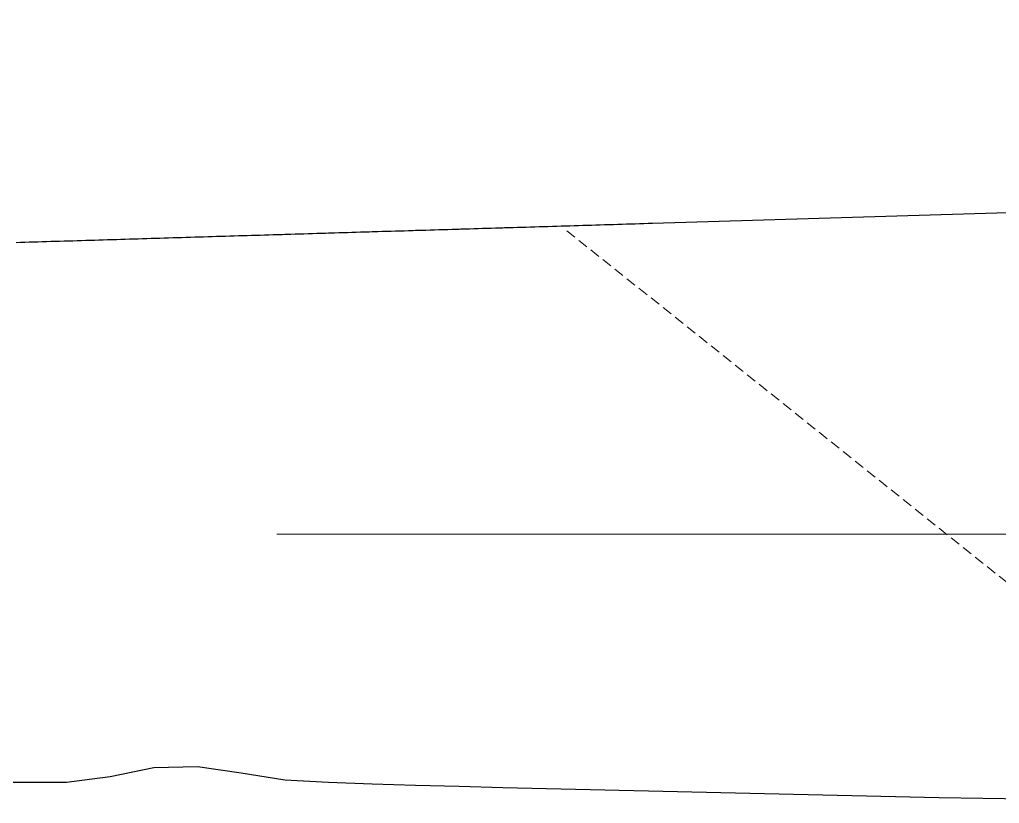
# Model space of a CAD drawing. Header units: millimetres. Extents: x 1864 to 10174863, y -4887456 to 5366151.
# Drawn here: x 8517573 to 8540035, y 4329 to 22298 of the extents above; entities that cross this region are included whole.
import ezdxf

# ---------------------------------------------------------------- set-up
doc = ezdxf.new("R2010")
doc.units = ezdxf.units.MM
doc.linetypes.add('HIDDEN', pattern=[9.525, 6.35, -3.175])
doc.layers.add('(m)Невидимый контур', color=4, linetype='HIDDEN', lineweight=18)
doc.layers.add('ИС_Тонкая', color=3, linetype='Continuous', lineweight=18)
doc.layers.add('Красный профиль', color=1, linetype='Continuous')
doc.layers.add('Черный профиль', color=3, linetype='Continuous')

msp = doc.modelspace()

# ---------------------------------------------------------------- linework, layer by layer
at = {"layer": '(m)Невидимый контур', "color": 3, "ltscale": 37}
msp.add_line((8546547.3, 4328.6), (8530083.7, 17487.3), dxfattribs=at)
at = {"layer": 'ИС_Тонкая'}
msp.add_lwpolyline([(8557043.7, 10500.5), (8523470, 10500.5)], dxfattribs=at)
at = {"layer": 'Красный профиль', "linetype": 'Continuous', "flags": 128}
msp.add_lwpolyline([(8517492.4, 17190.4), (8517592.4, 17193.4), (8517652.2, 17195.2), (8517692.3, 17196.5), (8517792.3, 17199.5), (8517892.2, 17202.5), (8517992.2, 17205.5), (8518092.1, 17208.6), (8518192.1, 17211.6), (8518292, 17214.6), (8518392, 17217.6), (8518491.9, 17220.6), (8518591.9, 17223.7), (8518652.2, 17225.5), (8518691.8, 17226.7), (8518791.8, 17229.7), (8518891.7, 17232.7), (8518991.7, 17235.8), (8519091.6, 17238.8), (8519191.6, 17241.8), (8519291.5, 17244.8), (8519391.5, 17247.8), (8519491.4, 17250.9), (8519591.4, 17253.9), (8519652.2, 17255.7), (8519691.3, 17256.9), (8519791.3, 17259.9), (8519891.2, 17262.9), (8519991.2, 17266), (8520091.1, 17269), (8520191.1, 17272), (8520291, 17275), (8520391, 17278), (8520490.9, 17281.1), (8520590.9, 17284.1), (8520652.2, 17285.9), (8520690.8, 17287.1), (8520790.8, 17290.1), (8520890.7, 17293.1), (8520990.7, 17296.1), (8521090.6, 17299.2), (8521190.6, 17302.2), (8521290.5, 17305.2), (8521390.5, 17308.2), (8521490.4, 17311.2), (8521590.4, 17314.2), (8521652.2, 17316.1), (8521690.3, 17317.3), (8521790.3, 17320.3), (8521890.2, 17323.3), (8521990.2, 17326.3), (8522090.1, 17329.3), (8522190.1, 17332.3), (8522290, 17335.4), (8522390, 17338.4), (8522489.9, 17341.4), (8522589.9, 17344.4), (8522652.2, 17346.3), (8522689.8, 17347.4), (8522789.8, 17350.4), (8522889.7, 17353.5), (8522989.7, 17356.5), (8523089.6, 17359.5), (8523189.6, 17362.5), (8523289.5, 17365.5), (8523389.5, 17368.5), (8523489.4, 17371.5), (8523589.4, 17374.6), (8523652.2, 17376.4), (8523689.3, 17377.6), (8523789.3, 17380.6), (8523889.2, 17383.6), (8523989.2, 17386.6), (8524089.1, 17389.6), (8524189.1, 17392.6), (8524289, 17395.6), (8524389, 17398.7), (8524488.9, 17401.7), (8524588.9, 17404.7), (8524652.2, 17406.6), (8524688.8, 17407.7), (8524788.8, 17410.7), (8524888.7, 17413.7), (8524988.7, 17416.7), (8525088.6, 17419.7), (8525188.6, 17422.7), (8525288.5, 17425.8), (8525388.5, 17428.8), (8525488.4, 17431.8), (8525588.4, 17434.8), (8525652.2, 17436.7), (8525688.3, 17437.8), (8525788.3, 17440.8), (8525888.2, 17443.8), (8525988.2, 17446.8), (8526088.1, 17449.8), (8526188.1, 17452.8), (8526288, 17455.8), (8526388, 17458.9), (8526487.9, 17461.9), (8526587.9, 17464.9), (8526652.2, 17466.8), (8526687.8, 17467.9), (8526787.8, 17470.9), (8526887.7, 17473.9), (8526987.7, 17476.9), (8527087.6, 17479.9), (8527187.6, 17482.9), (8527287.5, 17485.9), (8527387.5, 17488.9), (8527487.4, 17491.9), (8527587.4, 17494.9), (8527652.2, 17496.9), (8527687.3, 17498), (8527787.3, 17501), (8527887.2, 17504), (8527987.2, 17507), (8528087.1, 17510), (8528187.1, 17513), (8528287, 17516), (8528387, 17519), (8528486.9, 17522), (8528586.9, 17525), (8528652.2, 17527), (8528686.8, 17528), (8528786.8, 17531), (8528886.7, 17534), (8528986.7, 17537), (8529086.6, 17540), (8529186.6, 17543), (8529286.5, 17546), (8529386.5, 17549), (8529486.4, 17552), (8529586.4, 17555), (8529652.2, 17557), (8529686.3, 17558), (8529786.3, 17561), (8529886.2, 17564), (8529986.2, 17567), (8530086.1, 17570.1), (8530186.1, 17573.1), (8530286, 17576.1), (8530386, 17579.1), (8530485.9, 17582.1), (8530585.9, 17585.1), (8530652.2, 17587.1), (8530685.8, 17588.1), (8530785.8, 17591.1), (8530885.7, 17594.1), (8530985.7, 17597.1), (8531085.6, 17600.1), (8531185.6, 17603.1), (8531285.5, 17606.1), (8531385.5, 17609.1), (8531485.4, 17612.1), (8531585.4, 17615.1), (8531652.2, 17617.1), (8531685.3, 17618.1), (8531785.3, 17621.1), (8531885.2, 17624.1), (8531985.2, 17627.1), (8532085.1, 17630.1), (8687680.4, 22297.9)], dxfattribs=at)
at = {"layer": 'Черный профиль', "linetype": 'Continuous', "flags": 128}
msp.add_lwpolyline([(8516652.2, 4816.8), (8517652.2, 4816.9), (8518652.2, 4817.1), (8519652.2, 4945), (8520652.2, 5151.4), (8521652.2, 5175.4), (8522652.2, 5029.1), (8523652.2, 4872.7), (8524652.2, 4815.8), (8525652.2, 4776), (8526652.2, 4748.8), (8527652.2, 4721.5), (8528652.2, 4694.3), (8529652.2, 4667.8), (8530652.2, 4645.2), (8531652.2, 4622.6), (8532652.2, 4600), (8533652.2, 4577.5), (8534652.2, 4554.9), (8535652.2, 4532.3), (8536652.2, 4509.8), (8537652.2, 4487.2), (8538652.2, 4464.7), (8539652.2, 4445.3), (8540652.2, 4431.2)], dxfattribs=at)

doc.saveas('drawing.dxf')
